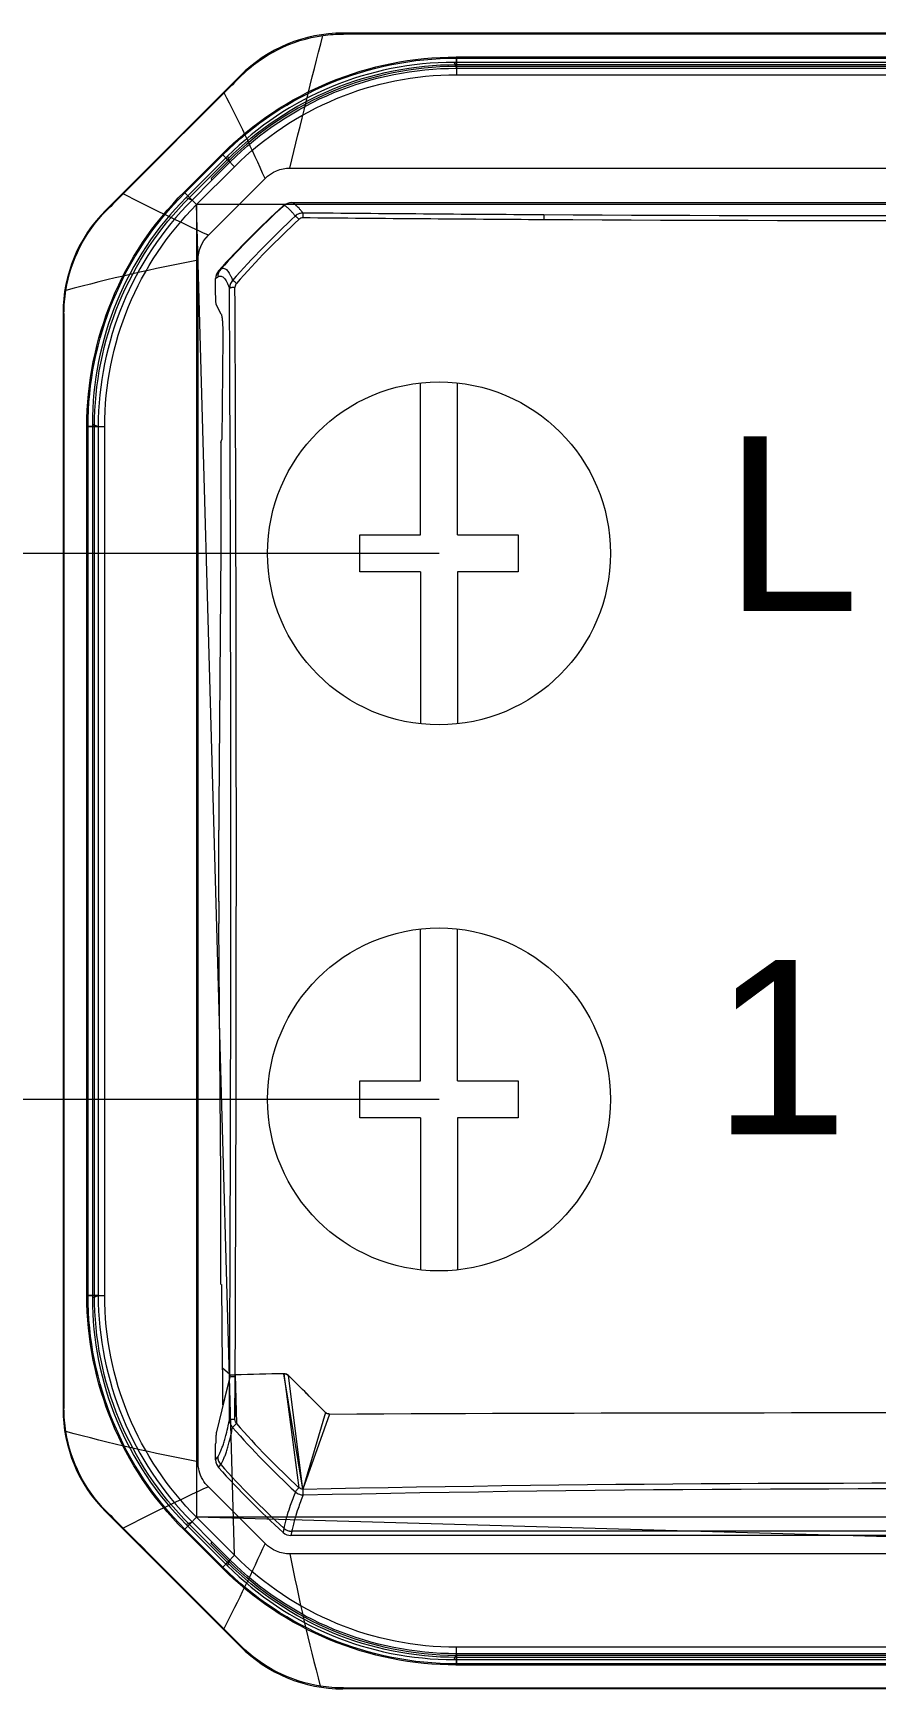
# Model space of a CAD drawing. Header units: millimetres. Extents: x 2005 to 2174, y 1570 to 1847.
# Drawn here: x 2134.89 to 2139.91, y 1635.58 to 1645.45 of the extents above; entities that cross this region are included whole.
import ezdxf

# ---------------------------------------------------------------- set-up
doc = ezdxf.new("R2010")
doc.units = ezdxf.units.MM
doc.layers.add('01_Puissance', color=250, linetype='Continuous', lineweight=20)
doc.layers.add('03_Symbole', color=250, linetype='Continuous', lineweight=15)
doc.layers.add('04_Texte', color=7, linetype='Continuous')
doc.styles.get("Standard").update_dxf_attribs({"font": 'arial.ttf'})

msp = doc.modelspace()

# ---------------------------------------------------------------- linework, layer by layer
at = {"layer": '01_Puissance'}
for p, q in [((2137.304, 1642.3472, -4.4511), (2063.6494, 1642.3472, -4.4511)), ((2137.304, 1639.094, -4.4511), (2017.7584, 1639.094))]:
    msp.add_line(p, q, dxfattribs=at)
at = {"layer": '03_Symbole', "color": 0}
for p, q in [((2143.2604, 1645.4467, -4.4511), (2136.732, 1645.4467, -4.4511)), ((2136.732, 1645.4467, -4.4511), (2136.7343, 1645.4411, -4.4511)), ((2136.732, 1645.4467, -4.4511), (2136.7343, 1645.4411, -4.4511)), ((2143.2604, 1645.4467, -4.4511), (2136.732, 1645.4467, -4.4511)), ((2143.2581, 1645.4411, -4.4511), (2136.7343, 1645.4411, -4.4511)), ((2143.2581, 1645.4411, -4.4511), (2136.7343, 1645.4411, -4.4511)), ((2142.5984, 1645.272, -4.4511), (2137.394, 1645.272, -4.4511)), ((2142.5984, 1645.272, -4.4511), (2137.394, 1645.272, -4.4511)), ((2137.394, 1645.272, -4.4511), (2137.4041, 1645.2476, -4.4511)), ((2137.394, 1645.272, -4.4511), (2137.4041, 1645.2476, -4.4511)), ((2137.4084, 1645.307, -4.4511), (2137.4084, 1645.2976, -4.4511)), ((2137.4084, 1645.307, -4.4511), (2137.4084, 1645.2976, -4.4511)), ((2137.4084, 1645.2373, -4.4511), (2137.4084, 1645.3046, -4.4511)), ((2137.4084, 1645.3046, -4.4511), (2142.584, 1645.3046, -4.4511)), ((2137.4084, 1645.2373, -4.4511), (2137.4084, 1645.3046, -4.4511)), ((2137.4084, 1645.3046, -4.4511), (2142.584, 1645.3046, -4.4511)), ((2137.4084, 1645.2976, -4.4511), (2142.584, 1645.2976, -4.4511)), ((2137.4084, 1645.2976, -4.4511), (2137.4084, 1645.2592, -4.4511)), ((2137.4084, 1645.2976, -4.4511), (2137.4084, 1645.2592, -4.4511)), ((2137.4084, 1645.2976, -4.4511), (2142.584, 1645.2976, -4.4511)), ((2136.1186, 1645.1926, -4.4511), (2135.3181, 1644.3921, -4.4511)), ((2136.1186, 1645.1926, -4.4511), (2135.3181, 1644.3921, -4.4511)), ((2136.1186, 1645.1926, -4.4511), (2136.1208, 1645.1875, -4.4511)), ((2136.1186, 1645.1926, -4.4511), (2136.1208, 1645.1875, -4.4511)), ((2142.5882, 1645.2476, -4.4511), (2137.4041, 1645.2476, -4.4511)), ((2142.5882, 1645.2476, -4.4511), (2137.4041, 1645.2476, -4.4511)), ((2137.4042, 1645.2476, -4.4511), (2137.4084, 1645.2373, -4.4511)), ((2137.4042, 1645.2476, -4.4511), (2137.4084, 1645.2373, -4.4511)), ((2137.4084, 1645.2592, -4.4511), (2142.584, 1645.2592, -4.4511)), ((2137.4084, 1645.2592, -4.4511), (2137.4084, 1645.1986, -4.4511)), ((2137.4084, 1645.2592, -4.4511), (2137.4084, 1645.1986, -4.4511)), ((2137.4084, 1645.2592, -4.4511), (2142.584, 1645.2592, -4.4511)), ((2137.4084, 1645.2373, -4.4511), (2142.584, 1645.2373, -4.4511)), ((2137.4084, 1645.2373, -4.4511), (2142.584, 1645.2373, -4.4511)), ((2137.4084, 1645.1986, -4.4511), (2142.584, 1645.1986, -4.4511)), ((2137.4084, 1645.1986, -4.4511), (2142.584, 1645.1986, -4.4511)), ((2135.7849, 1644.4996, -4.4511), (2136.0111, 1644.7258, -4.4511)), ((2135.7849, 1644.4996, -4.4511), (2136.0111, 1644.7258, -4.4511)), ((2135.7898, 1644.4947, -4.4511), (2136.016, 1644.7209, -4.4511)), ((2135.7898, 1644.4947, -4.4511), (2136.016, 1644.7209, -4.4511)), ((2136.0443, 1644.7129, -4.4511), (2135.7978, 1644.4664, -4.4511)), ((2136.0443, 1644.7129, -4.4511), (2135.7978, 1644.4664, -4.4511)), ((2135.817, 1644.4675, -4.4511), (2136.0432, 1644.6937, -4.4511)), ((2135.817, 1644.4675, -4.4511), (2136.0432, 1644.6937, -4.4511)), ((2135.9469, 1644.581, -4.4511), (2136.0544, 1644.6885, -4.4511)), ((2135.9469, 1644.581, -4.4511), (2136.0544, 1644.6885, -4.4511)), ((2135.9506, 1644.5702, -4.4511), (2136.0587, 1644.6782, -4.4511)), ((2135.9506, 1644.5702, -4.4511), (2136.0587, 1644.6782, -4.4511)), ((2136.0094, 1644.7275, -4.4511), (2136.016, 1644.7209, -4.4511)), ((2136.0094, 1644.7275, -4.4511), (2136.016, 1644.7209, -4.4511)), ((2136.0586, 1644.6782, -4.4511), (2136.0111, 1644.7258, -4.4511)), ((2136.0586, 1644.6782, -4.4511), (2136.0111, 1644.7258, -4.4511)), ((2136.016, 1644.7209, -4.4511), (2136.0432, 1644.6937, -4.4511)), ((2136.016, 1644.7209, -4.4511), (2136.0432, 1644.6937, -4.4511)), ((2136.0432, 1644.6937, -4.4511), (2136.086, 1644.6508, -4.4511)), ((2136.0432, 1644.6937, -4.4511), (2136.086, 1644.6508, -4.4511)), ((2136.0443, 1644.7129, -4.4511), (2136.0544, 1644.6885, -4.4511)), ((2136.0443, 1644.7129, -4.4511), (2136.0544, 1644.6885, -4.4511)), ((2136.0544, 1644.6885, -4.4511), (2136.0587, 1644.6782, -4.4511)), ((2136.0544, 1644.6885, -4.4511), (2136.0587, 1644.6782, -4.4511)), ((2135.8599, 1644.4247, -4.4511), (2136.086, 1644.6508, -4.4511)), ((2135.8599, 1644.4247, -4.4511), (2136.086, 1644.6508, -4.4511)), ((2136.2677, 1644.5809, -4.4511), (2135.9298, 1644.2431, -4.4511)), ((2135.9469, 1644.581, -4.4511), (2135.9506, 1644.5702, -4.4511)), ((2135.9469, 1644.581, -4.4511), (2135.9506, 1644.5702, -4.4511)), ((2136.4161, 1644.6423, -4.4511), (2143.5763, 1644.6423, -4.4511)), ((2135.7832, 1644.5013, -4.4511), (2135.7898, 1644.4947, -4.4511)), ((2135.7832, 1644.5013, -4.4511), (2135.7898, 1644.4947, -4.4511)), ((2135.8325, 1644.4521, -4.4511), (2135.7849, 1644.4996, -4.4511)), ((2135.8325, 1644.4521, -4.4511), (2135.7849, 1644.4996, -4.4511)), ((2135.7898, 1644.4947, -4.4511), (2135.817, 1644.4675, -4.4511)), ((2135.7898, 1644.4947, -4.4511), (2135.817, 1644.4675, -4.4511)), ((2135.9506, 1644.5702, -4.4511), (2135.8325, 1644.4521, -4.4511)), ((2135.9506, 1644.5702, -4.4511), (2135.8325, 1644.4521, -4.4511)), ((2135.3232, 1644.39, -4.4511), (2135.3181, 1644.3921, -4.4511)), ((2135.3232, 1644.39, -4.4511), (2135.3181, 1644.3921, -4.4511)), ((2135.7978, 1644.4664, -4.4511), (2135.8325, 1644.4521, -4.4511)), ((2135.7978, 1644.4664, -4.4511), (2135.8325, 1644.4521, -4.4511)), ((2135.817, 1644.4675, -4.4511), (2135.8599, 1644.4247, -4.4511)), ((2135.817, 1644.4675, -4.4511), (2135.8599, 1644.4247, -4.4511)), ((2135.8599, 1644.4247, -4.4511), (2135.8599, 1636.6044, -4.4511)), ((2136.086, 1636.3782, -4.4511), (2135.8599, 1644.4247, -4.4511)), ((2144.1325, 1644.4247, -4.4511), (2135.8599, 1644.4247, -4.4511)), ((2136.086, 1636.3782, -4.4511), (2135.8599, 1644.4247, -4.4511)), ((2136.3798, 1644.4184, -4.4511), (2136.3751, 1644.4172, -4.4511)), ((2136.3798, 1644.4184, -4.4511), (2136.3751, 1644.4172, -4.4511)), ((2136.3798, 1644.4184, -4.4511), (2136.3798, 1644.4184, -4.4511)), ((2136.4268, 1644.4365, -4.4511), (2136.422, 1644.4353, -4.4511)), ((2136.4268, 1644.4365, -4.4511), (2136.422, 1644.4353, -4.4511)), ((2143.5703, 1644.4353, -4.4511), (2136.422, 1644.4353, -4.4511)), ((2143.5656, 1644.4365, -4.4511), (2136.4268, 1644.4365, -4.4511)), ((2143.5656, 1644.4365, -4.4511), (2136.4268, 1644.4365, -4.4511)), ((2136.4268, 1644.4365, -4.4511), (2136.4268, 1644.4365, -4.4511)), ((2135.8684, 1636.9344, -4.4511), (2135.8684, 1644.0946, -4.4511)), ((2135.9733, 1643.9849, -4.4511), (2135.9855, 1643.9936, -4.4511)), ((2135.9733, 1643.9849, -4.4511), (2135.9855, 1643.9936, -4.4511)), ((2135.9911, 1644.0312, -4.4511), (2136.0033, 1644.0399, -4.4511)), ((2135.9911, 1644.0312, -4.4511), (2136.0033, 1644.0399, -4.4511)), ((2135.9733, 1643.8899, -4.4511), (2135.9733, 1643.9849, -4.4511)), ((2136.0067, 1643.7712, -4.4511), (2135.9779, 1643.8276, -4.4511)), ((2135.0696, 1643.7764, -4.4511), (2135.064, 1643.7787, -4.4511)), ((2135.064, 1643.7787, -4.4511), (2135.064, 1637.2503, -4.4511)), ((2135.064, 1643.7787, -4.4511), (2135.064, 1637.2503, -4.4511)), ((2135.0696, 1643.7764, -4.4511), (2135.064, 1643.7787, -4.4511)), ((2136.0157, 1643.6332, -4.4511), (2136.0106, 1643.0247, -4.4511)), ((2135.2037, 1643.1023, -4.4511), (2135.2131, 1643.1023, -4.4511)), ((2135.2037, 1643.1023, -4.4511), (2135.2131, 1643.1023, -4.4511)), ((2135.2061, 1637.9267, -4.4511), (2135.2061, 1643.1023, -4.4511)), ((2135.2734, 1643.1023, -4.4511), (2135.2061, 1643.1023, -4.4511)), ((2135.2061, 1637.9267, -4.4511), (2135.2061, 1643.1023, -4.4511)), ((2135.2734, 1643.1023, -4.4511), (2135.2061, 1643.1023, -4.4511)), ((2135.2131, 1643.1023, -4.4511), (2135.2515, 1643.1023, -4.4511)), ((2135.2131, 1637.9267, -4.4511), (2135.2131, 1643.1023, -4.4511)), ((2135.2131, 1643.1023, -4.4511), (2135.2515, 1643.1023, -4.4511)), ((2135.2131, 1637.9267, -4.4511), (2135.2131, 1643.1023, -4.4511)), ((2135.2387, 1643.1167, -4.4511), (2135.2387, 1637.9123, -4.4511)), ((2135.2387, 1643.1167, -4.4511), (2135.2734, 1643.1023, -4.4511)), ((2135.2387, 1643.1167, -4.4511), (2135.2387, 1637.9123, -4.4511)), ((2135.2387, 1643.1167, -4.4511), (2135.2734, 1643.1023, -4.4511)), ((2135.2515, 1643.1023, -4.4511), (2135.3121, 1643.1023, -4.4511)), ((2135.2515, 1637.9267, -4.4511), (2135.2515, 1643.1023, -4.4511)), ((2135.2515, 1643.1023, -4.4511), (2135.3121, 1643.1023, -4.4511)), ((2135.2515, 1637.9267, -4.4511), (2135.2515, 1643.1023, -4.4511)), ((2135.2734, 1643.1023, -4.4511), (2135.2734, 1637.9267, -4.4511)), ((2135.2734, 1643.1023, -4.4511), (2135.2734, 1637.9267, -4.4511)), ((2135.3121, 1637.9267, -4.4511), (2135.3121, 1643.1023, -4.4511)), ((2135.3121, 1637.9267, -4.4511), (2135.3121, 1643.1023, -4.4511)), ((2136.0051, 1643.0077, -4.4511), (2136.0106, 1643.0247, -4.4511)), ((2136.0051, 1643.0077, -4.4511), (2136.0051, 1642.3704, -4.4511)), ((2136.0051, 1642.3704, -4.4511), (2135.9922, 1640.8317, -4.4511)), ((2135.9917, 1640.2742, -4.4511), (2135.9917, 1640.6976, -4.4511)), ((2136.0051, 1638.6309, -4.4511), (2135.9922, 1640.1414, -4.4511)), ((2136.0051, 1637.9936, -4.4511), (2136.0051, 1638.6309, -4.4511)), ((2136.0051, 1637.9936, -4.4511), (2136.0106, 1637.9886, -4.4511)), ((2136.0149, 1637.4922, -4.4511), (2136.0106, 1637.9886, -4.4511)), ((2135.2037, 1637.9267, -4.4511), (2135.2131, 1637.9267, -4.4511)), ((2135.2037, 1637.9267, -4.4511), (2135.2131, 1637.9267, -4.4511)), ((2135.2734, 1637.9267, -4.4511), (2135.2061, 1637.9267, -4.4511)), ((2135.2734, 1637.9267, -4.4511), (2135.2061, 1637.9267, -4.4511)), ((2135.2131, 1637.9267, -4.4511), (2135.2515, 1637.9267, -4.4511)), ((2135.2131, 1637.9267, -4.4511), (2135.2515, 1637.9267, -4.4511)), ((2135.2387, 1637.9123, -4.4511), (2135.2734, 1637.9267, -4.4511)), ((2135.2387, 1637.9123, -4.4511), (2135.2734, 1637.9267, -4.4511)), ((2135.2515, 1637.9267, -4.4511), (2135.3121, 1637.9267, -4.4511)), ((2135.2515, 1637.9267, -4.4511), (2135.3121, 1637.9267, -4.4511)), ((2136.057, 1637.455, -4.4511), (2136.0149, 1637.4922, -4.4511)), ((2136.057, 1637.455, -4.4511), (2136.0149, 1637.4922, -4.4511)), ((2136.0569, 1637.4417, -4.4511), (2135.9779, 1637.1139, -4.4511)), ((2136.0569, 1637.4417, -4.4511), (2136.0167, 1637.275, -4.4511)), ((2136.0569, 1637.4417, -4.4511), (2136.057, 1637.455, -4.4511)), ((2136.0884, 1637.1871, -4.4511), (2136.0896, 1637.443, -4.4511)), ((2136.0896, 1637.443, -4.4511), (2136.0896, 1637.4534, -4.4511)), ((2136.0896, 1637.4534, -4.4511), (2136.0973, 1637.1625, -4.4511)), ((2136.0896, 1637.443, -4.4511), (2136.0896, 1637.4534, -4.4511)), ((2136.0896, 1637.4534, -4.4511), (2136.0973, 1637.1625, -4.4511)), ((2136.4923, 1636.7724, -4.4511), (2136.3804, 1637.4599, -4.4511)), ((2136.4923, 1636.7724, -4.4511), (2136.3804, 1637.4599, -4.4511)), ((2136.3804, 1637.4599, -4.4511), (2136.4692, 1636.7811, -4.4511)), ((2136.3804, 1637.4599, -4.4511), (2136.4692, 1636.7811, -4.4511)), ((2136.4923, 1636.7724, -4.4511), (2136.4073, 1637.4491, -4.4511)), ((2136.4923, 1636.7724, -4.4511), (2136.4073, 1637.4491, -4.4511)), ((2135.0696, 1637.2526, -4.4511), (2135.064, 1637.2503, -4.4511)), ((2135.0696, 1637.2526, -4.4511), (2135.064, 1637.2503, -4.4511)), ((2136.6277, 1637.2298, -4.4511), (2136.4923, 1636.7724, -4.4511)), ((2136.6277, 1637.2298, -4.4511), (2136.4923, 1636.7724, -4.4511)), ((2136.6525, 1637.2197, -4.4511), (2136.4923, 1636.7724, -4.4511)), ((2136.6525, 1637.2197, -4.4511), (2136.4923, 1636.7724, -4.4511)), ((2135.9733, 1636.9466, -4.4511), (2135.9733, 1637.0417, -4.4511)), ((2135.9733, 1636.9466, -4.4511), (2135.9855, 1636.9646, -4.4511)), ((2135.9733, 1636.9466, -4.4511), (2135.9855, 1636.9646, -4.4511)), ((2135.9911, 1636.9004, -4.4511), (2136.0033, 1636.9184, -4.4511)), ((2135.9911, 1636.9004, -4.4511), (2136.0033, 1636.9184, -4.4511)), ((2136.2677, 1636.4482, -4.4511), (2135.9298, 1636.786, -4.4511)), ((2135.3232, 1636.6391, -4.4511), (2135.3181, 1636.637, -4.4511)), ((2135.3232, 1636.6391, -4.4511), (2135.3181, 1636.637, -4.4511)), ((2136.1186, 1635.8364, -4.4511), (2135.3181, 1636.637, -4.4511)), ((2136.1186, 1635.8364, -4.4511), (2135.3181, 1636.637, -4.4511)), ((2135.817, 1636.5615, -4.4511), (2135.8599, 1636.6044, -4.4511)), ((2135.817, 1636.5615, -4.4511), (2135.8599, 1636.6044, -4.4511)), ((2144.1325, 1636.6044, -4.4511), (2135.8599, 1636.6044, -4.4511)), ((2136.086, 1636.3782, -4.4511), (2135.8599, 1636.6044, -4.4511)), ((2144.1325, 1636.6044, -4.4511), (2135.8599, 1636.6044, -4.4511)), ((2143.9064, 1636.3782, -4.4511), (2135.8599, 1636.6044, -4.4511)), ((2136.086, 1636.3782, -4.4511), (2135.8599, 1636.6044, -4.4511)), ((2135.7832, 1636.5277, -4.4511), (2135.7898, 1636.5343, -4.4511)), ((2135.7832, 1636.5277, -4.4511), (2135.7898, 1636.5343, -4.4511)), ((2135.8325, 1636.577, -4.4511), (2135.7849, 1636.5294, -4.4511)), ((2135.8325, 1636.577, -4.4511), (2135.7849, 1636.5294, -4.4511)), ((2136.0111, 1636.3032, -4.4511), (2135.7849, 1636.5294, -4.4511)), ((2136.0111, 1636.3032, -4.4511), (2135.7849, 1636.5294, -4.4511)), ((2135.7898, 1636.5343, -4.4511), (2135.817, 1636.5615, -4.4511)), ((2135.7898, 1636.5343, -4.4511), (2135.817, 1636.5615, -4.4511)), ((2136.016, 1636.3082, -4.4511), (2135.7898, 1636.5343, -4.4511)), ((2136.016, 1636.3082, -4.4511), (2135.7898, 1636.5343, -4.4511)), ((2135.7978, 1636.5626, -4.4511), (2135.8325, 1636.577, -4.4511)), ((2135.7978, 1636.5626, -4.4511), (2135.8325, 1636.577, -4.4511)), ((2135.7978, 1636.5626, -4.4511), (2136.0443, 1636.3161, -4.4511)), ((2135.7978, 1636.5626, -4.4511), (2136.0443, 1636.3161, -4.4511)), ((2136.0432, 1636.3353, -4.4511), (2135.817, 1636.5615, -4.4511)), ((2136.0432, 1636.3353, -4.4511), (2135.817, 1636.5615, -4.4511)), ((2135.9506, 1636.4589, -4.4511), (2135.8325, 1636.577, -4.4511)), ((2135.9506, 1636.4589, -4.4511), (2135.8325, 1636.577, -4.4511)), ((2136.3798, 1636.5399, -4.4511), (2136.3751, 1636.5144, -4.4511)), ((2136.3798, 1636.5399, -4.4511), (2136.3751, 1636.5144, -4.4511)), ((2136.3798, 1636.54, -4.4511), (2136.3798, 1636.5399, -4.4511)), ((2136.4268, 1636.5217, -4.4511), (2136.422, 1636.4962, -4.4511)), ((2136.4268, 1636.5217, -4.4511), (2136.422, 1636.4962, -4.4511)), ((2143.5703, 1636.4962, -4.4511), (2136.422, 1636.4962, -4.4511)), ((2143.5656, 1636.5218, -4.4511), (2136.4268, 1636.5218, -4.4511)), ((2143.5656, 1636.5218, -4.4511), (2136.4268, 1636.5218, -4.4511)), ((2136.4268, 1636.5218, -4.4511), (2136.4268, 1636.5217, -4.4511)), ((2135.9469, 1636.448, -4.4511), (2135.9506, 1636.4589, -4.4511)), ((2135.9469, 1636.448, -4.4511), (2135.9506, 1636.4589, -4.4511)), ((2135.9469, 1636.448, -4.4511), (2136.0544, 1636.3405, -4.4511)), ((2135.9469, 1636.448, -4.4511), (2136.0544, 1636.3405, -4.4511)), ((2136.0587, 1636.3508, -4.4511), (2135.9506, 1636.4589, -4.4511)), ((2136.0587, 1636.3508, -4.4511), (2135.9506, 1636.4589, -4.4511)), ((2136.0094, 1636.3015, -4.4511), (2136.016, 1636.3082, -4.4511)), ((2136.0094, 1636.3015, -4.4511), (2136.016, 1636.3082, -4.4511)), ((2136.0586, 1636.3508, -4.4511), (2136.0111, 1636.3032, -4.4511)), ((2136.0586, 1636.3508, -4.4511), (2136.0111, 1636.3032, -4.4511)), ((2136.016, 1636.3082, -4.4511), (2136.0432, 1636.3353, -4.4511)), ((2136.016, 1636.3082, -4.4511), (2136.0432, 1636.3353, -4.4511)), ((2136.0432, 1636.3353, -4.4511), (2136.086, 1636.3782, -4.4511)), ((2136.0432, 1636.3353, -4.4511), (2136.086, 1636.3782, -4.4511)), ((2136.0443, 1636.3161, -4.4511), (2136.0544, 1636.3405, -4.4511)), ((2136.0443, 1636.3161, -4.4511), (2136.0544, 1636.3405, -4.4511)), ((2136.0544, 1636.3405, -4.4511), (2136.0587, 1636.3508, -4.4511)), ((2136.0544, 1636.3405, -4.4511), (2136.0587, 1636.3508, -4.4511)), ((2143.5763, 1636.3867, -4.4511), (2136.4161, 1636.3867, -4.4511)), ((2136.1207, 1635.8415, -4.4511), (2136.1186, 1635.8364, -4.4511)), ((2136.1207, 1635.8415, -4.4511), (2136.1186, 1635.8364, -4.4511)), ((2142.584, 1635.8305, -4.4511), (2137.4084, 1635.8305, -4.4511)), ((2137.4084, 1635.7699, -4.4511), (2137.4084, 1635.8305, -4.4511)), ((2142.584, 1635.8305, -4.4511), (2137.4084, 1635.8305, -4.4511)), ((2137.4084, 1635.7699, -4.4511), (2137.4084, 1635.8305, -4.4511)), ((2137.394, 1635.757, -4.4511), (2137.4041, 1635.7815, -4.4511)), ((2137.394, 1635.757, -4.4511), (2137.4041, 1635.7815, -4.4511)), ((2137.394, 1635.757, -4.4511), (2142.5984, 1635.757, -4.4511)), ((2137.394, 1635.757, -4.4511), (2142.5984, 1635.757, -4.4511)), ((2142.5882, 1635.7815, -4.4511), (2137.4041, 1635.7815, -4.4511)), ((2142.5882, 1635.7815, -4.4511), (2137.4041, 1635.7815, -4.4511)), ((2137.4042, 1635.7815, -4.4511), (2137.4084, 1635.7917, -4.4511)), ((2137.4042, 1635.7815, -4.4511), (2137.4084, 1635.7917, -4.4511)), ((2142.584, 1635.7917, -4.4511), (2137.4084, 1635.7917, -4.4511)), ((2137.4084, 1635.7917, -4.4511), (2137.4084, 1635.7244, -4.4511)), ((2137.4084, 1635.7917, -4.4511), (2137.4084, 1635.7244, -4.4511)), ((2142.584, 1635.7917, -4.4511), (2137.4084, 1635.7917, -4.4511)), ((2142.584, 1635.7699, -4.4511), (2137.4084, 1635.7699, -4.4511)), ((2137.4084, 1635.7314, -4.4511), (2137.4084, 1635.7699, -4.4511)), ((2142.584, 1635.7699, -4.4511), (2137.4084, 1635.7699, -4.4511)), ((2137.4084, 1635.7314, -4.4511), (2137.4084, 1635.7699, -4.4511)), ((2142.584, 1635.7314, -4.4511), (2137.4084, 1635.7314, -4.4511)), ((2137.4084, 1635.722, -4.4511), (2137.4084, 1635.7314, -4.4511)), ((2142.584, 1635.7314, -4.4511), (2137.4084, 1635.7314, -4.4511)), ((2137.4084, 1635.722, -4.4511), (2137.4084, 1635.7314, -4.4511)), ((2142.584, 1635.7244, -4.4511), (2137.4084, 1635.7244, -4.4511)), ((2142.584, 1635.7244, -4.4511), (2137.4084, 1635.7244, -4.4511)), ((2136.7343, 1635.5879, -4.4511), (2136.732, 1635.5824, -4.4511)), ((2136.7343, 1635.5879, -4.4511), (2136.732, 1635.5824, -4.4511)), ((2143.2604, 1635.5824, -4.4511), (2136.732, 1635.5824, -4.4511)), ((2143.2604, 1635.5824, -4.4511), (2136.732, 1635.5824, -4.4511))]:
    msp.add_line(p, q, dxfattribs=at)
at = {"layer": '03_Symbole', "color": 0, "linetype": 'Continuous'}
for p, q in [((2137.194, 1642.4572, -4.4511), (2137.194, 1643.3619, -4.4511)), ((2137.414, 1642.4572, -4.4511), (2137.414, 1643.3606, -4.4511)), ((2136.8325, 1642.4572, -4.4511), (2137.194, 1642.4572, -4.4511)), ((2136.8325, 1642.2372, -4.4511), (2136.8325, 1642.4572, -4.4511)), ((2137.414, 1642.4572, -4.4511), (2137.7755, 1642.4572, -4.4511)), ((2137.7755, 1642.4572, -4.4511), (2137.7755, 1642.2372, -4.4511)), ((2137.194, 1642.2372, -4.4511), (2136.8325, 1642.2372, -4.4511)), ((2137.194, 1642.2372, -4.4511), (2137.194, 1641.3337, -4.4511)), ((2137.7755, 1642.2372, -4.4511), (2137.414, 1642.2372, -4.4511)), ((2137.414, 1642.2372, -4.4511), (2137.414, 1641.3325, -4.4511)), ((2137.194, 1639.204, -4.4511), (2137.194, 1640.1087, -4.4511)), ((2137.414, 1639.204, -4.4511), (2137.414, 1640.1074, -4.4511)), ((2136.8325, 1639.204, -4.4511), (2137.194, 1639.204, -4.4511)), ((2136.8325, 1638.984, -4.4511), (2136.8325, 1639.204, -4.4511)), ((2137.414, 1639.204, -4.4511), (2137.7755, 1639.204, -4.4511)), ((2137.7755, 1639.204, -4.4511), (2137.7755, 1638.984, -4.4511)), ((2137.194, 1638.984, -4.4511), (2136.8325, 1638.984, -4.4511)), ((2137.194, 1638.984, -4.4511), (2137.194, 1638.0805, -4.4511)), ((2137.7755, 1638.984, -4.4511), (2137.414, 1638.984, -4.4511)), ((2137.414, 1638.984, -4.4511), (2137.414, 1638.0793, -4.4511))]:
    msp.add_line(p, q, dxfattribs=at)
at = {"layer": '03_Symbole', "color": 0, "elevation": -4.4511}
for points in [[(2136.1208, 1645.1875), (2136.1208, 1645.1875, -0.162325), (2136.6118, 1645.4325)], [(2136.1208, 1645.1875), (2136.1208, 1645.1875, -0.162325), (2136.6118, 1645.4325)], [(2136.4161, 1644.6423), (2136.4161, 1644.6423, -0.004018), (2136.6118, 1645.4325)], [(2136.4161, 1644.6423), (2136.4161, 1644.6423, -0.004018), (2136.6118, 1645.4325)], [(2136.6118, 1645.4325), (2136.6118, 1645.4325, -0.035242), (2136.7343, 1645.4411)], [(2136.6118, 1645.4325), (2136.6118, 1645.4325, -0.035242), (2136.7343, 1645.4411)], [(2136.0111, 1644.7258), (2136.0111, 1644.7258, -0.198924), (2137.4084, 1645.3046)], [(2136.0111, 1644.7258), (2136.0111, 1644.7258, -0.198924), (2137.4084, 1645.3046)], [(2136.016, 1644.7209), (2136.016, 1644.7209, -0.198925), (2137.4084, 1645.2976)], [(2136.016, 1644.7209), (2136.016, 1644.7209, -0.198925), (2137.4084, 1645.2976)], [(2136.1208, 1645.1875), (2136.1208, 1645.1875, 0.000176), (2136.0246, 1645.0915)], [(2136.1208, 1645.1875), (2136.1208, 1645.1875, 0.000176), (2136.0246, 1645.0915)], [(2136.0432, 1644.6937), (2136.0432, 1644.6937, -0.198931), (2137.4084, 1645.2592)], [(2136.0432, 1644.6937), (2136.0432, 1644.6937, -0.198931), (2137.4084, 1645.2592)], [(2137.4041, 1645.2476), (2137.4041, 1645.2476, 0.197257), (2136.0544, 1644.6885)], [(2137.4041, 1645.2476), (2137.4041, 1645.2476, 0.197257), (2136.0544, 1644.6885)], [(2136.0587, 1644.6782), (2136.0587, 1644.6782, -0.198934), (2137.4084, 1645.2373)], [(2136.0587, 1644.6782), (2136.0587, 1644.6782, -0.198934), (2137.4084, 1645.2373)], [(2136.086, 1644.6508), (2136.086, 1644.6508, -0.198947), (2137.4084, 1645.1986)], [(2136.086, 1644.6508), (2136.086, 1644.6508, -0.198947), (2137.4084, 1645.1986)], [(2136.0246, 1645.0915), (2136.0246, 1645.0915, 0.000083), (2135.4218, 1644.4887)], [(2136.0246, 1645.0915), (2136.0246, 1645.0915, 0.000083), (2135.4218, 1644.4887)], [(2136.2677, 1644.5809), (2136.2677, 1644.5809, 0.013808), (2136.0246, 1645.0915)], [(2136.2677, 1644.5809), (2136.2677, 1644.5809, 0.013808), (2136.0246, 1645.0915)], [(2136.2677, 1644.5809), (2136.2677, 1644.5809, -0.199006), (2136.4161, 1644.6423)], [(2135.2061, 1643.1023), (2135.2061, 1643.1023, -0.198924), (2135.7849, 1644.4996)], [(2135.2061, 1643.1023), (2135.2061, 1643.1023, -0.198924), (2135.7849, 1644.4996)], [(2135.2131, 1643.1023), (2135.2131, 1643.1023, -0.198925), (2135.7898, 1644.4947)], [(2135.2131, 1643.1023), (2135.2131, 1643.1023, -0.198925), (2135.7898, 1644.4947)], [(2135.4218, 1644.4887), (2135.4218, 1644.4887, 0.000178), (2135.3232, 1644.39)], [(2135.4218, 1644.4887), (2135.4218, 1644.4887, 0.000178), (2135.3232, 1644.39)], [(2135.9298, 1644.2431), (2135.9298, 1644.2431, -0.010473), (2135.4218, 1644.4887)], [(2135.9298, 1644.2431), (2135.9298, 1644.2431, -0.010473), (2135.4218, 1644.4887)], [(2135.0805, 1643.9138), (2135.0805, 1643.9138, -0.157896), (2135.3232, 1644.39)], [(2135.0805, 1643.9138), (2135.0805, 1643.9138, -0.157896), (2135.3232, 1644.39)], [(2135.2515, 1643.1023), (2135.2515, 1643.1023, -0.198931), (2135.817, 1644.4675)], [(2135.2515, 1643.1023), (2135.2515, 1643.1023, -0.198931), (2135.817, 1644.4675)], [(2135.8325, 1644.4521), (2135.8325, 1644.4521, 0.197396), (2135.2734, 1643.1023)], [(2135.8325, 1644.4521), (2135.8325, 1644.4521, 0.197396), (2135.2734, 1643.1023)], [(2135.3121, 1643.1023), (2135.3121, 1643.1023, -0.198946), (2135.8599, 1644.4247)], [(2135.3121, 1643.1023), (2135.3121, 1643.1023, -0.198946), (2135.8599, 1644.4247)], [(2136.4483, 1644.3571, 0.005044), (2136.4353, 1644.3721, 0.006665), (2136.4236, 1644.3851, 0.009124), (2136.4131, 1644.396, 0.013091), (2136.4039, 1644.4048, 0.020037), (2136.396, 1644.4114, 0.033552), (2136.3893, 1644.4159, 0.063194), (2136.3839, 1644.4182, 0.128122), (2136.3798, 1644.4184)], [(2136.4483, 1644.3571, 0.005044), (2136.4353, 1644.3721, 0.006665), (2136.4236, 1644.3851, 0.009124), (2136.4131, 1644.396, 0.013091), (2136.4039, 1644.4048, 0.020037), (2136.396, 1644.4114, 0.033552), (2136.3893, 1644.4159, 0.063194), (2136.3839, 1644.4182, 0.128122), (2136.3798, 1644.4184)], [(2136.4943, 1644.375, 0.005007), (2136.4815, 1644.3901, 0.006623), (2136.4699, 1644.4031, 0.009077), (2136.4596, 1644.4141, 0.013045), (2136.4506, 1644.4228, 0.020014), (2136.4427, 1644.4295, 0.03364), (2136.4362, 1644.434, 0.063762), (2136.4309, 1644.4364, 0.130325), (2136.4268, 1644.4365)], [(2136.4943, 1644.375, 0.005007), (2136.4815, 1644.3901, 0.006623), (2136.4699, 1644.4031, 0.009077), (2136.4596, 1644.4141, 0.013045), (2136.4506, 1644.4228, 0.020014), (2136.4427, 1644.4295, 0.03364), (2136.4362, 1644.434, 0.063762), (2136.4309, 1644.4364, 0.130325), (2136.4268, 1644.4365)], [(2136.4943, 1644.375, 0.082007), (2136.4724, 1644.3713, 0.104662), (2136.4483, 1644.3571)], [(2136.4943, 1644.375, 0.082007), (2136.4724, 1644.3713, 0.104662), (2136.4483, 1644.3571)], [(2136.4692, 1644.3371, 0.012598), (2136.4559, 1644.3505, 0.013372), (2136.4511, 1644.3549, 0.016373), (2136.4493, 1644.3564, 0.023034), (2136.4483, 1644.3571)], [(2136.4692, 1644.3371, 0.012598), (2136.4559, 1644.3505, 0.013372), (2136.4511, 1644.3549, 0.016373), (2136.4493, 1644.3564, 0.023034), (2136.4483, 1644.3571)], [(2136.4923, 1644.3459), (2136.4923, 1644.3459, 0.190382), (2136.4692, 1644.3371)], [(2136.4923, 1644.3459), (2136.4923, 1644.3459, 0.190382), (2136.4692, 1644.3371)], [(2137.9275, 1644.3347), (2137.9275, 1644.3347, -0.000884), (2136.4923, 1644.3459)], [(2137.9275, 1644.3347), (2137.9275, 1644.3347, -0.000884), (2136.4923, 1644.3459)], [(2137.9287, 1644.3637), (2137.9287, 1644.3637, -0.000872), (2136.4943, 1644.375)], [(2137.9287, 1644.3637), (2137.9287, 1644.3637, -0.000872), (2136.4943, 1644.375)], [(2143.5, 1644.3459), (2143.5, 1644.3459, -0.00402), (2137.9275, 1644.3347)], [(2143.5, 1644.3459), (2143.5, 1644.3459, -0.00402), (2137.9275, 1644.3347)], [(2143.4981, 1644.375), (2143.4981, 1644.375, -0.004043), (2137.9287, 1644.3637)], [(2143.4981, 1644.375), (2143.4981, 1644.375, -0.004043), (2137.9287, 1644.3637)], [(2135.8684, 1644.0946), (2135.8684, 1644.0946, -0.19912), (2135.9298, 1644.2431)], [(2135.8684, 1644.0946), (2135.8684, 1644.0946, 0.017483), (2135.0805, 1643.9138)], [(2135.8684, 1644.0946), (2135.8684, 1644.0946, 0.017483), (2135.0805, 1643.9138)], [(2135.9855, 1643.9936, -0.077468), (2135.994, 1643.998, -0.097112), (2136.0024, 1643.9991, -0.09258), (2136.0109, 1643.9968, -0.069328), (2136.0192, 1643.9912, -0.047236), (2136.0276, 1643.9823, -0.03224), (2136.0359, 1643.97, -0.022767), (2136.0441, 1643.9544, -0.016714), (2136.0522, 1643.9356, -0.006578), (2136.0558, 1643.9263)], [(2135.9855, 1643.9936, -0.077468), (2135.994, 1643.998, -0.097112), (2136.0024, 1643.9991, -0.09258), (2136.0109, 1643.9968, -0.069328), (2136.0192, 1643.9912, -0.047236), (2136.0276, 1643.9823, -0.03224), (2136.0359, 1643.97, -0.022767), (2136.0441, 1643.9544, -0.016714), (2136.0522, 1643.9356, -0.006578), (2136.0558, 1643.9263)], [(2136.0033, 1644.0399, -0.077114), (2136.0119, 1644.0444, -0.096523), (2136.0204, 1644.0455, -0.092168), (2136.029, 1644.0432, -0.069254), (2136.0375, 1644.0376, -0.047316), (2136.0459, 1644.0286, -0.032349), (2136.0543, 1644.0163, -0.022866), (2136.0627, 1644.0006, -0.016796), (2136.071, 1643.9817, -0.005911), (2136.0742, 1643.9734)], [(2136.0033, 1644.0399, -0.077114), (2136.0119, 1644.0444, -0.096523), (2136.0204, 1644.0455, -0.092168), (2136.029, 1644.0432, -0.069254), (2136.0375, 1644.0376, -0.047316), (2136.0459, 1644.0286, -0.032349), (2136.0543, 1644.0163, -0.022866), (2136.0627, 1644.0006, -0.016796), (2136.071, 1643.9817, -0.005911), (2136.0742, 1643.9734)], [(2135.0696, 1643.7764), (2135.0696, 1643.7764, -0.039589), (2135.0805, 1643.9138)], [(2135.0696, 1643.7764), (2135.0696, 1643.7764, -0.039589), (2135.0805, 1643.9138)], [(2135.9779, 1643.8276, -0.032861), (2135.9774, 1643.8286, -0.019576), (2135.977, 1643.8299, -0.0186), (2135.9765, 1643.8325, -0.013953), (2135.9757, 1643.837, -0.013961), (2135.9747, 1643.8478, -0.012213), (2135.9736, 1643.8703, -0.006704), (2135.9733, 1643.8899)], [(2136.0742, 1643.9734, 0.105804), (2136.0595, 1643.9484, 0.078901), (2136.0558, 1643.9263)], [(2136.0742, 1643.9734, 0.105804), (2136.0595, 1643.9484, 0.078901), (2136.0558, 1643.9263)], [(2136.0884, 1643.9313, 0.023454), (2136.0703, 1643.9302, 0.022476), (2136.0626, 1643.929, 0.026162), (2136.059, 1643.9281, 0.03875), (2136.0571, 1643.9274, 0.054426), (2136.0562, 1643.9268, 0.07359), (2136.0558, 1643.9263)], [(2136.0884, 1643.9313, 0.023454), (2136.0703, 1643.9302, 0.022476), (2136.0626, 1643.929, 0.026162), (2136.059, 1643.9281, 0.03875), (2136.0571, 1643.9274, 0.054426), (2136.0562, 1643.9268, 0.07359), (2136.0558, 1643.9263)], [(2136.0973, 1643.9557, 0.084733), (2136.0912, 1643.9457, 0.097763), (2136.0884, 1643.9313)], [(2136.0973, 1643.9557, 0.084733), (2136.0912, 1643.9457, 0.097763), (2136.0884, 1643.9313)], [(2135.0696, 1643.7764), (2135.0696, 1643.7764, 0.000021), (2135.0696, 1637.2526)], [(2135.0696, 1643.7764), (2135.0696, 1643.7764, 0.000021), (2135.0696, 1637.2526)], [(2136.0067, 1643.7712, -0.033568), (2136.0076, 1643.7692, -0.019758), (2136.0084, 1643.7664, -0.018627), (2136.0096, 1643.761, -0.016841), (2136.0114, 1643.7486, -0.012725), (2136.0135, 1643.7251, -0.014787), (2136.0158, 1643.6573, -0.003816), (2136.0157, 1643.6332)], [(2135.7849, 1636.5294), (2135.7849, 1636.5294, -0.198924), (2135.2061, 1637.9267)], [(2135.7849, 1636.5294), (2135.7849, 1636.5294, -0.198924), (2135.2061, 1637.9267)], [(2135.7898, 1636.5343), (2135.7898, 1636.5343, -0.198925), (2135.2131, 1637.9267)], [(2135.7898, 1636.5343), (2135.7898, 1636.5343, -0.198925), (2135.2131, 1637.9267)], [(2135.817, 1636.5615), (2135.817, 1636.5615, -0.198931), (2135.2515, 1637.9267)], [(2135.817, 1636.5615), (2135.817, 1636.5615, -0.198931), (2135.2515, 1637.9267)], [(2135.2734, 1637.9267), (2135.2734, 1637.9267, 0.197396), (2135.8325, 1636.577)], [(2135.2734, 1637.9267), (2135.2734, 1637.9267, 0.197396), (2135.8325, 1636.577)], [(2135.8599, 1636.6044), (2135.8599, 1636.6044, -0.198946), (2135.3121, 1637.9267)], [(2135.8599, 1636.6044), (2135.8599, 1636.6044, -0.198946), (2135.3121, 1637.9267)], [(2136.0167, 1637.275, 0.000553), (2136.0165, 1637.2944, -0.001337), (2136.0155, 1637.4108, 0.000512), (2136.0149, 1637.4922)], [(2136.057, 1637.455), (2136.057, 1637.455, -0.001134), (2136.0569, 1637.4417)], [(2136.0569, 1637.4417, -0.05096), (2136.0572, 1637.4418, -0.029722), (2136.058, 1637.442, -0.018821), (2136.0609, 1637.4423, -0.013062), (2136.0728, 1637.4428, -0.006508), (2136.0896, 1637.443)], [(2136.0569, 1637.4417, -0.05096), (2136.0572, 1637.4418, -0.029722), (2136.058, 1637.442, -0.018821), (2136.0609, 1637.4423, -0.013062), (2136.0728, 1637.4428, -0.006508), (2136.0896, 1637.443)], [(2136.057, 1637.455, 0.066544), (2136.0573, 1637.4549, 0.032999), (2136.0577, 1637.4547, 0.023362), (2136.0583, 1637.4545, 0.017738), (2136.0595, 1637.4543, 0.01981), (2136.0636, 1637.4538, 0.01406), (2136.0729, 1637.4534, 0.011393), (2136.0896, 1637.4534)], [(2136.057, 1637.455, 0.06707), (2136.0572, 1637.4549, 0.036123), (2136.0576, 1637.4548, 0.037119), (2136.0593, 1637.4543, 0.020496), (2136.0625, 1637.4539, 0.015921), (2136.0716, 1637.4534, 0.012585), (2136.0896, 1637.4534)], [(2136.3804, 1637.4599, -0.049802), (2136.3889, 1637.4593, -0.113817), (2136.4017, 1637.4539, -0.034491), (2136.4061, 1637.4503, -0.006694), (2136.4073, 1637.4491)], [(2136.4073, 1637.4491), (2136.4073, 1637.4491, 0.203224), (2136.3804, 1637.4599)], [(2135.0805, 1637.1152), (2135.0805, 1637.1152, -0.039587), (2135.0696, 1637.2526)], [(2135.0805, 1637.1152), (2135.0805, 1637.1152, -0.039587), (2135.0696, 1637.2526)], [(2135.9855, 1636.9646, 0.025894), (2135.994, 1636.9788, 0.018746), (2136.0024, 1636.9963, 0.014081), (2136.0108, 1637.017, 0.010921), (2136.0192, 1637.041, 0.008702), (2136.0276, 1637.0682, 0.007095), (2136.0359, 1637.0986, 0.00866), (2136.0482, 1637.1501, 0.004334), (2136.0558, 1637.1859)], [(2135.9855, 1636.9646, 0.025894), (2135.994, 1636.9788, 0.018746), (2136.0024, 1636.9963, 0.014081), (2136.0108, 1637.017, 0.010921), (2136.0192, 1637.041, 0.008702), (2136.0276, 1637.0682, 0.007095), (2136.0359, 1637.0986, 0.00866), (2136.0482, 1637.1501, 0.004334), (2136.0558, 1637.1859)], [(2136.0558, 1637.1859, 0.041438), (2136.0569, 1637.1737, 0.116386), (2136.0685, 1637.1468, 0.030132), (2136.0742, 1637.1399)], [(2136.0558, 1637.1859, 0.041438), (2136.0569, 1637.1737, 0.116386), (2136.0685, 1637.1468, 0.030132), (2136.0742, 1637.1399)], [(2136.0973, 1637.1625, -0.09515), (2136.0906, 1637.1739, -0.087066), (2136.0884, 1637.1871)], [(2136.0973, 1637.1625, -0.09515), (2136.0906, 1637.1739, -0.087066), (2136.0884, 1637.1871)], [(2136.6525, 1637.2197, -0.031226), (2136.6473, 1637.22, -0.062345), (2136.6395, 1637.2219, -0.071317), (2136.6318, 1637.2262, -0.03392), (2136.6277, 1637.2298)], [(2136.6525, 1637.2197), (2136.6525, 1637.2197, -0.001997), (2141.8308, 1637.2257)], [(2136.6525, 1637.2197), (2136.6525, 1637.2197, -0.001996), (2141.8308, 1637.2257)], [(2135.8684, 1636.9344), (2135.8684, 1636.9344, -0.017474), (2135.0805, 1637.1152)], [(2135.3232, 1636.6391), (2135.3232, 1636.6391, -0.157903), (2135.0805, 1637.1152)], [(2135.8684, 1636.9344), (2135.8684, 1636.9344, -0.017474), (2135.0805, 1637.1152)], [(2135.3232, 1636.6391), (2135.3232, 1636.6391, -0.157903), (2135.0805, 1637.1152)], [(2135.9779, 1637.1139, 0.017202), (2135.977, 1637.1098, 0.014086), (2135.9759, 1637.1015, 0.013898), (2135.9743, 1637.0803, 0.012965), (2135.9733, 1637.0417)], [(2136.0033, 1636.9184, 0.025677), (2136.0119, 1636.9327, 0.018615), (2136.0204, 1636.9503, 0.013998), (2136.029, 1636.9713, 0.010866), (2136.0375, 1636.9955, 0.008665), (2136.0459, 1637.023, 0.007069), (2136.0543, 1637.0537, 0.008633), (2136.0668, 1637.1057, 0.004112), (2136.0742, 1637.1399)], [(2136.0033, 1636.9184, 0.025677), (2136.0119, 1636.9327, 0.018615), (2136.0204, 1636.9503, 0.013998), (2136.029, 1636.9713, 0.010866), (2136.0375, 1636.9955, 0.008665), (2136.0459, 1637.023, 0.007069), (2136.0543, 1637.0537, 0.008633), (2136.0668, 1637.1057, 0.004112), (2136.0742, 1637.1399)], [(2135.9298, 1636.786, -0.133863), (2135.8752, 1636.8812, -0.066005), (2135.8684, 1636.9344)], [(2135.9298, 1636.786), (2135.9298, 1636.786, 0.010269), (2135.422, 1636.5402)], [(2135.9298, 1636.786), (2135.9298, 1636.786, 0.010269), (2135.422, 1636.5402)], [(2136.4923, 1636.7724), (2136.4923, 1636.7724, -0.008131), (2141.9188, 1636.7979)], [(2136.4923, 1636.7724), (2136.4923, 1636.7724, -0.008131), (2141.9188, 1636.7979)], [(2136.4483, 1636.7562, 0.008998), (2136.4182, 1636.6747, 0.009722), (2136.3998, 1636.6185, 0.009365), (2136.3893, 1636.5817, 0.012337), (2136.3817, 1636.5496, 0.0048), (2136.3798, 1636.54)], [(2136.4483, 1636.7562, 0.008998), (2136.4182, 1636.6747, 0.009722), (2136.3998, 1636.6185, 0.009365), (2136.3893, 1636.5817, 0.012337), (2136.3817, 1636.5496, 0.0048), (2136.3798, 1636.54)], [(2136.4943, 1636.7383, 0.008899), (2136.4646, 1636.6567, 0.00961), (2136.4465, 1636.6004, 0.009255), (2136.4362, 1636.5636, 0.012189), (2136.4287, 1636.5315, 0.004742), (2136.4268, 1636.5218)], [(2136.4943, 1636.7383, 0.008899), (2136.4646, 1636.6567, 0.00961), (2136.4465, 1636.6004, 0.009255), (2136.4362, 1636.5636, 0.012189), (2136.4287, 1636.5315, 0.004742), (2136.4268, 1636.5218)], [(2136.4692, 1636.7811, 0.013522), (2136.4541, 1636.7639, 0.01439), (2136.4496, 1636.7581, 0.013718), (2136.4483, 1636.7562)], [(2136.4692, 1636.7811, 0.013522), (2136.4541, 1636.7639, 0.01439), (2136.4496, 1636.7581, 0.013718), (2136.4483, 1636.7562)], [(2136.4483, 1636.7562, 0.103137), (2136.4724, 1636.7421, 0.08039), (2136.4943, 1636.7383)], [(2136.4483, 1636.7562, 0.103137), (2136.4724, 1636.7421, 0.08039), (2136.4943, 1636.7383)], [(2136.4923, 1636.7724), (2136.4923, 1636.7724, -0.194711), (2136.4692, 1636.7811)], [(2136.4923, 1636.7724), (2136.4923, 1636.7724, -0.194711), (2136.4692, 1636.7811)], [(2136.4943, 1636.7383), (2136.4943, 1636.7383, -0.008448), (2142.0637, 1636.7622)], [(2136.4943, 1636.7383), (2136.4943, 1636.7383, -0.008448), (2142.0637, 1636.7622)], [(2135.3232, 1636.6391), (2135.3232, 1636.6391, 0.000173), (2135.422, 1636.5402)], [(2135.3232, 1636.6391), (2135.3232, 1636.6391, 0.000173), (2135.422, 1636.5402)], [(2135.422, 1636.5402), (2135.422, 1636.5402, 0.000068), (2136.0219, 1635.9403)], [(2135.422, 1636.5402), (2135.422, 1636.5402, 0.000068), (2136.0219, 1635.9403)], [(2136.2677, 1636.4482), (2136.2677, 1636.4482, -0.010279), (2136.0219, 1635.9403)], [(2136.2677, 1636.4482), (2136.2677, 1636.4482, -0.010279), (2136.0219, 1635.9403)], [(2136.4161, 1636.3867), (2136.4161, 1636.3867, -0.19912), (2136.2677, 1636.4482)], [(2137.4084, 1635.7244), (2137.4084, 1635.7244, -0.198924), (2136.0111, 1636.3032)], [(2137.4084, 1635.7244), (2137.4084, 1635.7244, -0.198924), (2136.0111, 1636.3032)], [(2137.4084, 1635.7314), (2137.4084, 1635.7314, -0.198925), (2136.016, 1636.3082)], [(2137.4084, 1635.7314), (2137.4084, 1635.7314, -0.198925), (2136.016, 1636.3082)], [(2137.4084, 1635.7699), (2137.4084, 1635.7699, -0.198931), (2136.0432, 1636.3353)], [(2137.4084, 1635.7699), (2137.4084, 1635.7699, -0.198931), (2136.0432, 1636.3353)], [(2137.4041, 1635.7815), (2137.4041, 1635.7815, -0.197257), (2136.0544, 1636.3405)], [(2137.4041, 1635.7815), (2137.4041, 1635.7815, -0.197257), (2136.0544, 1636.3405)], [(2137.4084, 1635.7917), (2137.4084, 1635.7917, -0.198934), (2136.0587, 1636.3508)], [(2137.4084, 1635.7917), (2137.4084, 1635.7917, -0.198934), (2136.0587, 1636.3508)], [(2137.4084, 1635.8305), (2137.4084, 1635.8305, -0.198947), (2136.086, 1636.3782)], [(2137.4084, 1635.8305), (2137.4084, 1635.8305, -0.198947), (2136.086, 1636.3782)], [(2136.4161, 1636.3867), (2136.4161, 1636.3867, 0.017488), (2136.5969, 1635.5988)], [(2136.4161, 1636.3867), (2136.4161, 1636.3867, 0.017488), (2136.5969, 1635.5988)], [(2136.0219, 1635.9403), (2136.0219, 1635.9403, 0.000178), (2136.1207, 1635.8415)], [(2136.0219, 1635.9403), (2136.0219, 1635.9403, 0.000178), (2136.1207, 1635.8415)], [(2136.5969, 1635.5988), (2136.5969, 1635.5988, -0.157894), (2136.1207, 1635.8415)], [(2136.5969, 1635.5988), (2136.5969, 1635.5988, -0.157894), (2136.1207, 1635.8415)], [(2136.7343, 1635.5879), (2136.7343, 1635.5879, -0.039591), (2136.5969, 1635.5988)], [(2136.7343, 1635.5879), (2136.7343, 1635.5879, -0.039591), (2136.5969, 1635.5988)], [(2136.7343, 1635.5879), (2136.7343, 1635.5879, 0.000021), (2143.2581, 1635.5879)], [(2136.7343, 1635.5879), (2136.7343, 1635.5879, 0.000021), (2143.2581, 1635.5879)]]:
    msp.add_lwpolyline(points, format="xyb", dxfattribs=at)
at = {"layer": '03_Symbole', "color": 0, "linetype": 'Continuous'}
for centre in [(2137.304, 1642.3472, -4.4511), (2137.304, 1639.094, -4.4511)]:
    msp.add_circle(centre, 1.0215, dxfattribs=at)
at = {"layer": '03_Symbole', "color": 0}
for centre, start, end in [((2136.732, 1644.5793, -4.4511), 89.99972, 135.00028), ((2136.732, 1644.5793, -4.4511), 89.99972, 135.00028), ((2135.9314, 1643.7787, -4.4511), 134.99972, 180.00028), ((2135.9314, 1643.7787, -4.4511), 134.99972, 180.00028), ((2135.9314, 1637.2503, -4.4511), 179.99972, 225.00028), ((2135.9314, 1637.2503, -4.4511), 179.99972, 225.00028), ((2136.732, 1636.4498, -4.4511), 224.99972, 270.00028), ((2136.732, 1636.4498, -4.4511), 224.99972, 270.00028)]:
    msp.add_arc(centre, 0.8674, start, end, dxfattribs=at)
for centre, major_axis, ratio, start_param, end_param in [((2137.395, 1643.3609, -4.4511), (-0.7314, 1.7659), 0.999286, 5.890739, 6.675632), ((2137.395, 1643.3609, -4.4511), (0.7314, -1.7659), 0.999286, 2.749146, 3.534039), ((2137.1499, 1643.1157, -4.4511), (-1.7659, 0.7314), 0.999286, 5.890739, 6.675632), ((2137.1499, 1643.1157, -4.4511), (1.7659, -0.7314), 0.999286, 2.749146, 3.534039), ((2139.9962, 1640.4658, -4.4511), (5.3732, 0), 0.995396, 2.310306, 2.411924), ((2139.9962, 1640.4791, -4.4511), (5.361, 0), 0.995396, 2.311198, 2.411044), ((2139.9962, 1640.4791, -4.4511), (5.361, 0), 0.995396, 2.311198, 2.411044), ((2136.422, 1644.3659, -4.4511), (0.0697, -0.0003), 0.995493, 1.57488, 2.314492), ((2136.4268, 1644.3666, -4.4511), (-0.0175, 0.0677), 0.99939, 6.030547, 6.768036), ((2136.4268, 1644.3666, -4.4511), (-0.0174, 0.0678), 0.999384, 6.031878, 6.769289), ((2139.9962, 1640.5567, -4.4511), (5.212, 0), 0.995396, 2.319543, 2.422648), ((2139.9962, 1640.5567, -4.4511), (5.212, 0), 0.995396, 2.319543, 2.422648), ((2139.9962, 1640.5591, -4.4511), (5.1812, 0), 0.995396, 2.319543, 2.422648), ((2139.9962, 1640.5591, -4.4511), (5.1812, 0), 0.995396, 2.319543, 2.422648), ((2136.4943, 1644.3404, -4.4511), (0.0003, 0.035), 0.05845, 0.159526, 1.414109), ((2136.4943, 1644.3404, -4.4511), (0.0003, 0.035), 0.05845, 0.159526, 1.414109), ((2137.9287, 1644.3293, -4.4511), (0.0002, 0.035), 0.034589, 0.173231, 1.413969), ((2137.9287, 1644.3293, -4.4511), (0.0002, 0.035), 0.034589, 0.173231, 1.413969), ((2136.043, 1643.9849, -4.4511), (0.0697, -0.0007), 0.995432, 2.422184, 3.151952), ((2136.0552, 1643.9931, -4.4511), (0.0407, -0.0569), 0.994251, 3.358484, 4.086088), ((2136.0552, 1643.9931, -4.4511), (0.0407, -0.0569), 0.994251, 3.358484, 4.086088), ((2130.7008, 1634.6897, -4.4511), (0.516, 61.5318), 0.086754, 4.758073, 4.863797), ((2130.7008, 1634.6897, -4.4511), (0.516, 61.5318), 0.086754, 4.758073, 4.863797), ((2136.0995, 1643.9504, -4.4511), (-0.0263, 0.0231), 0.072124, 4.859025, 6.069382), ((2136.0995, 1643.9504, -4.4511), (-0.0263, 0.0231), 0.072124, 4.859025, 6.069382), ((2130.7303, 1634.6894, -4.4511), (0.5163, 61.5664), 0.086758, 4.758026, 4.863798), ((2130.7303, 1634.6894, -4.4511), (0.5163, 61.5664), 0.086758, 4.758026, 4.863798), ((2136.1132, 1640.8307, -4.4511), (0.0117, 1.3941), 0.086754, 1.570802, 1.667146), ((2136.1132, 1640.4074, -4.4511), (0.0117, 1.3941), 0.086754, 1.667162, 1.763505), ((2137.1499, 1637.9133, -4.4511), (-1.7659, -0.7314), 0.999286, 5.890739, 6.675632), ((2137.1499, 1637.9133, -4.4511), (1.7659, 0.7314), 0.999286, 2.749146, 3.534039), ((2130.7008, 1634.6897, -4.4511), (0.516, 61.5318), 0.086754, 4.753696, 4.757857), ((2130.7008, 1634.6897, -4.4511), (0.516, 61.5318), 0.086754, 4.753696, 4.757857), ((2130.7305, 1634.6894, -4.4511), (0.5163, 61.5664), 0.086754, 4.753696, 4.757857), ((2139.9858, 1616.3368, -4.4511), (59.1112, -0.0335), 0.357982, 1.63203, 1.63696), ((2139.9971, 1616.6915, -4.4511), (-59.2872, 0.0032), 0.350953, 4.773449, 4.778364), ((2136.3848, 1631.0199, -4.4511), (43.7618, -44.0002), 0.073513, 1.639039, 1.644062), ((2136.6387, 1631.2697, -4.4511), (43.8002, -44.0027), 0.067756, 1.639011, 1.644032), ((2136.0906, 1637.1856, -4.4511), (-0.035, 0.0002), 0.041139, 4.775387, 6.196248), ((2136.0906, 1637.1856, -4.4511), (-0.035, 0.0002), 0.041139, 4.775387, 6.196248), ((2136.6523, 1637.2546, -4.4511), (0.0217, 0.0274), 0.997655, 3.027916, 3.814752), ((2136.0995, 1637.161, -4.4511), (0.0263, 0.0231), 0.072124, 1.590772, 2.801128), ((2136.0995, 1637.161, -4.4511), (0.0263, 0.0231), 0.072124, 1.590772, 2.801128), ((2139.9962, 1640.5567, -4.4511), (5.212, 0), 0.995396, 3.860537, 3.963642), ((2139.9962, 1640.5567, -4.4511), (5.212, 0), 0.995396, 3.860537, 3.963642), ((2139.9962, 1640.5591, -4.4511), (-5.1812, 0), 0.995396, 0.718945, 0.822049), ((2139.9962, 1640.5591, -4.4511), (-5.1812, 0), 0.995396, 0.718945, 0.822049), ((2136.043, 1636.9466, -4.4511), (0.0697, -0.0007), 0.995359, 3.151772, 3.88154), ((2136.0552, 1636.9641, -4.4511), (0.0579, -0.0392), 0.987865, 3.734276, 4.46188), ((2136.0552, 1636.9641, -4.4511), (0.0579, -0.0392), 0.987865, 3.734276, 4.46188), ((2139.9962, 1640.4658, -4.4511), (5.3732, 0), 0.995396, 3.871261, 3.97288), ((2139.9962, 1640.4791, -4.4511), (5.361, 0), 0.995396, 3.872141, 3.971987), ((2139.9962, 1640.4791, -4.4511), (5.361, 0), 0.995396, 3.872141, 3.971987), ((2136.4943, 1636.7712, -4.4511), (0.0007, -0.035), 0.055583, 4.676798, 5.931423), ((2136.4943, 1636.7712, -4.4511), (0.0007, -0.035), 0.055583, 4.676798, 5.931423), ((2136.422, 1636.5656, -4.4511), (0.0697, -0.0003), 0.995298, 3.976877, 4.716488), ((2136.4268, 1636.5906, -4.4511), (-0.0688, 0.0128), 0.982687, 1.01474, 1.752151), ((2136.4268, 1636.5905, -4.4511), (-0.0688, 0.0128), 0.982693, 1.01378, 1.751192), ((2137.395, 1637.6682, -4.4511), (-0.7314, -1.7659), 0.999286, 5.890739, 6.675632), ((2137.395, 1637.6682, -4.4511), (0.7314, 1.7659), 0.999286, 2.749146, 3.534039)]:
    msp.add_ellipse(centre, major_axis=major_axis, ratio=ratio, start_param=start_param, end_param=end_param, dxfattribs=at)

# ---------------------------------------------------------------- texts
at = {"layer": '04_Texte', "color": 0, "char_height": 1.0402, "attachment_point": 1}
for s, insert in [('L', (2139.001, 1643.0436)), ('1', (2138.9343, 1639.9256))]:
    msp.add_mtext_dynamic_manual_height_columns(s, width=1.040185, gutter_width=5.2009, heights=[0], dxfattribs=dict(at, insert=insert))

doc.saveas('drawing.dxf')
